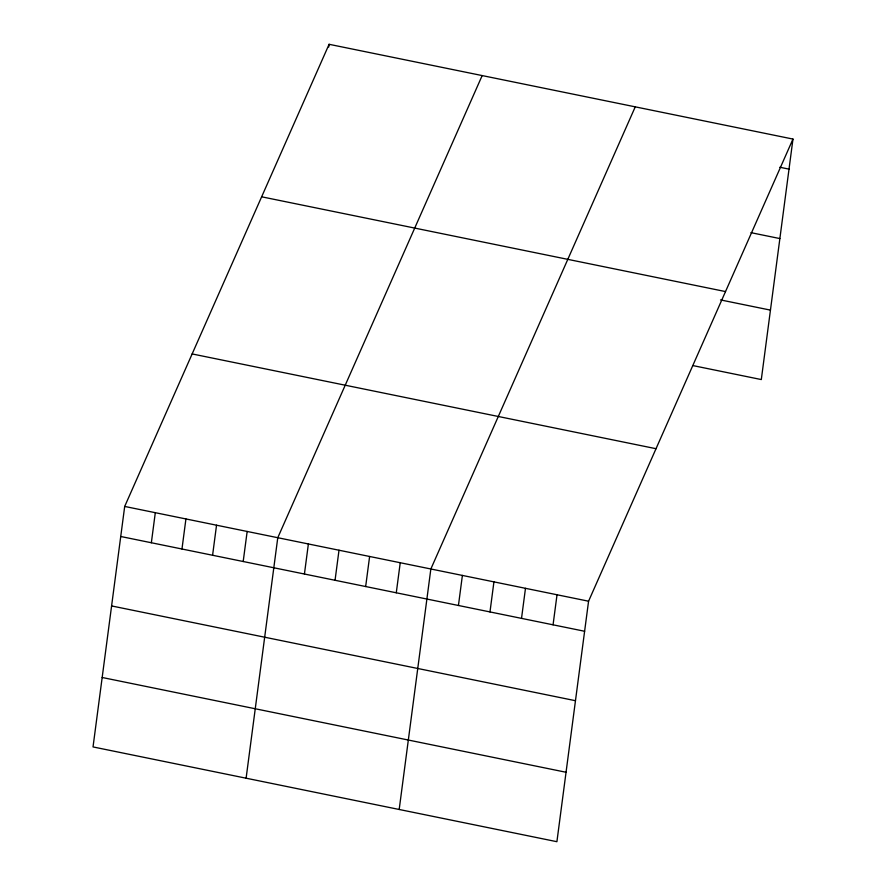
<?xml version="1.0" encoding="UTF-8"?>
<svg xmlns="http://www.w3.org/2000/svg" width="886" height="886" viewBox="0 0 886 886"><rect width="100%" height="100%" fill="white"/><g stroke="black" fill="none" stroke-linecap="round" stroke-linejoin="round"><path stroke-width="1.33" d="M124.693 506.438L93.03 746.931L556.906 841.7L588.57 601.206L792.97 139.069L329.094 44.3L124.693 506.438L588.57 601.206M151.351 542.753L155.305 512.695M181.973 548.999L185.927 518.952M212.585 555.256L216.538 525.199M243.196 561.514L247.161 531.456M328.728 47.036L329.094 44.3M246.109 778.207L277.772 537.713L482.172 75.576M304.43 574.017L308.383 543.971M335.052 580.275L339.006 550.217M365.663 586.532L369.617 556.474M396.275 592.789L400.239 562.732M399.187 809.483L430.851 568.989L635.251 106.852M458.439 605.481L462.392 575.424M489.98 611.927L493.934 581.869M521.522 618.373L525.487 588.315M553.063 624.818L557.028 594.761M792.97 139.069L761.307 379.562L692.963 365.597M779.813 167.244L789.016 169.126M750.951 232.664L779.868 238.567M261.636 196.803L725.512 291.572M720.506 299.911L770.455 310.122M192.14 353.935L656.017 448.704M120.74 536.495L584.616 631.264M111.592 605.935L575.468 700.704M102.178 677.491L566.054 772.26"/></g></svg>
